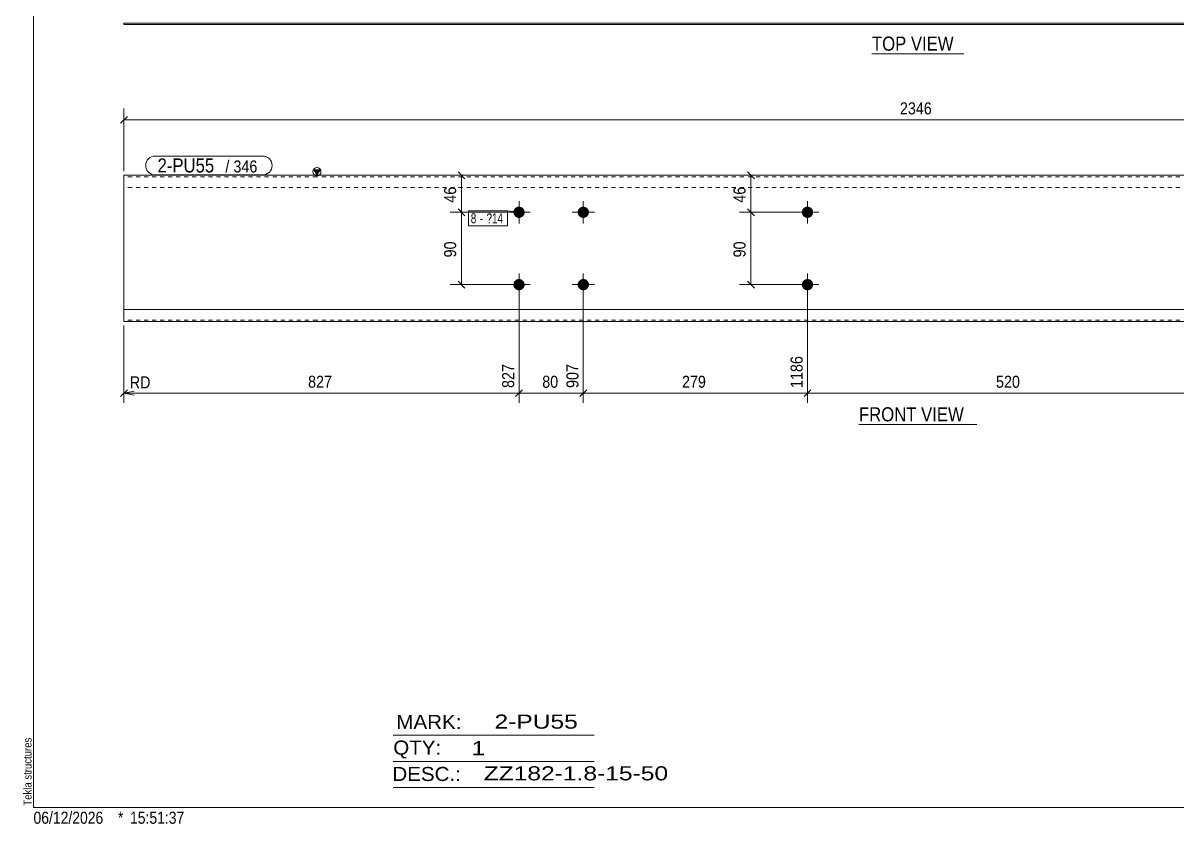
# Model space of a CAD drawing. Header units: millimetres. Extents: x 2 to 579, y 1 to 405.
# Drawn here: x 2.4 to 289.5, y 1 to 200.2 of the extents above; entities that cross this region are included whole.
import ezdxf

# ---------------------------------------------------------------- set-up
doc = ezdxf.new("R2010")
doc.units = ezdxf.units.MM
doc.linetypes.add('XKITLINE00', pattern=[0])
doc.linetypes.add('XKITLINE01', pattern=[4, 1, -1, 1, -1])
for name, color, linetype, lineweight in [('Bolt', 3, 'Continuous', 0), ('BoltMark', 7, 'Continuous', 0), ('Dimensions', 7, 'Continuous', 0), ('DrawingSheet', 5, 'Continuous', 0), ('OtherObjectType', 7, 'Continuous', 0), ('Part', 2, 'Continuous', 0), ('PartMark', 7, 'Continuous', 0)]:
    doc.layers.add(name, color=color, linetype=linetype, lineweight=lineweight)
doc.styles.add('ARIAL', font='ARIAL.TTF')
doc.styles.add('ARIAL_NARROW', font='ARIALN.TTF')

# ---------------------------------------------------------------- blocks, each defined once
blk = doc.blocks.new('*A1')
at = {"layer": 'Bolt'}
for points in [[(127.19, 153.06), (127.19, 153.02), (127.19, 152.99), (127.19, 152.95), (127.18, 152.92), (127.18, 152.89), (127.17, 152.85), (127.17, 152.82), (127.16, 152.79), (127.15, 152.75), (127.14, 152.72), (127.13, 152.69), (127.12, 152.65), (127.11, 152.62), (127.1, 152.59), (127.09, 152.56), (127.07, 152.52), (127.06, 152.49), (127.04, 152.46), (127.03, 152.43), (127.01, 152.4), (126.99, 152.37), (126.98, 152.34), (126.96, 152.31), (126.94, 152.29), (126.92, 152.26), (126.9, 152.23), (126.88, 152.2), (126.85, 152.18), (126.83, 152.15), (126.81, 152.13), (126.78, 152.1), (126.76, 152.08), (126.73, 152.05), (126.71, 152.03), (126.68, 152.01), (126.66, 151.99), (126.63, 151.97), (126.6, 151.95), (126.57, 151.93), (126.54, 151.91), (126.51, 151.89), (126.48, 151.87), (126.45, 151.86), (126.42, 151.84), (126.39, 151.83), (126.36, 151.81), (126.33, 151.8), (126.3, 151.79), (126.27, 151.77), (126.23, 151.76), (126.2, 151.75), (126.17, 151.74), (126.13, 151.73), (126.1, 151.73), (126.07, 151.72), (126.03, 151.71), (126, 151.71), (125.97, 151.7), (125.93, 151.7), (125.9, 151.7), (125.86, 151.69), (125.83, 151.69), (125.79, 151.69), (125.76, 151.69), (125.73, 151.69), (125.69, 151.7), (125.66, 151.7), (125.62, 151.7), (125.59, 151.71), (125.55, 151.71), (125.52, 151.72), (125.49, 151.73), (125.45, 151.73), (125.42, 151.74), (125.39, 151.75), (125.35, 151.76), (125.32, 151.77), (125.29, 151.79), (125.26, 151.8), (125.23, 151.81), (125.2, 151.83), (125.16, 151.84), (125.13, 151.86), (125.1, 151.87), (125.07, 151.89), (125.04, 151.91), (125.02, 151.93), (124.99, 151.95), (124.96, 151.97), (124.93, 151.99), (124.91, 152.01), (124.88, 152.03), (124.85, 152.05), (124.83, 152.08), (124.8, 152.1), (124.78, 152.13), (124.76, 152.15), (124.73, 152.18), (124.71, 152.2), (124.69, 152.23), (124.67, 152.26), (124.65, 152.29), (124.63, 152.31), (124.61, 152.34), (124.59, 152.37), (124.58, 152.4), (124.56, 152.43), (124.54, 152.46), (124.53, 152.49), (124.51, 152.52), (124.5, 152.56), (124.49, 152.59), (124.48, 152.62), (124.46, 152.65), (124.45, 152.69), (124.44, 152.72), (124.44, 152.75), (124.43, 152.79), (124.42, 152.82), (124.41, 152.85), (124.41, 152.89), (124.4, 152.92), (124.4, 152.95), (124.4, 152.99), (124.4, 153.02), (124.39, 153.06), (124.39, 153.09), (124.39, 153.13), (124.4, 153.16), (124.4, 153.2), (124.4, 153.23), (124.4, 153.26), (124.41, 153.3), (124.41, 153.33), (124.42, 153.37), (124.43, 153.4), (124.44, 153.43), (124.44, 153.47), (124.45, 153.5), (124.46, 153.53), (124.48, 153.56), (124.49, 153.6), (124.5, 153.63), (124.51, 153.66), (124.53, 153.69), (124.54, 153.72), (124.56, 153.75), (124.58, 153.78), (124.59, 153.81), (124.61, 153.84), (124.63, 153.87), (124.65, 153.9), (124.67, 153.93), (124.69, 153.95), (124.71, 153.98), (124.73, 154.01), (124.76, 154.03), (124.78, 154.06), (124.8, 154.08), (124.83, 154.11), (124.85, 154.13), (124.88, 154.15), (124.91, 154.17), (124.93, 154.2), (124.96, 154.22), (124.99, 154.24), (125.02, 154.26), (125.04, 154.27), (125.07, 154.29), (125.1, 154.31), (125.13, 154.33), (125.16, 154.34), (125.2, 154.36), (125.23, 154.37), (125.26, 154.39), (125.29, 154.4), (125.32, 154.41), (125.35, 154.42), (125.39, 154.43), (125.42, 154.44), (125.45, 154.45), (125.49, 154.46), (125.52, 154.47), (125.55, 154.47), (125.59, 154.48), (125.62, 154.48), (125.66, 154.49), (125.69, 154.49), (125.73, 154.49), (125.76, 154.49), (125.79, 154.49), (125.83, 154.49), (125.86, 154.49), (125.9, 154.49), (125.93, 154.49), (125.97, 154.48), (126, 154.48), (126.03, 154.47), (126.07, 154.47), (126.1, 154.46), (126.13, 154.45), (126.17, 154.44), (126.2, 154.43), (126.23, 154.42), (126.27, 154.41), (126.3, 154.4), (126.33, 154.39), (126.36, 154.37), (126.39, 154.36), (126.42, 154.34), (126.45, 154.33), (126.48, 154.31), (126.51, 154.29), (126.54, 154.27), (126.57, 154.26), (126.6, 154.24), (126.63, 154.22), (126.66, 154.2), (126.68, 154.17), (126.71, 154.15), (126.73, 154.13), (126.76, 154.11), (126.78, 154.08), (126.81, 154.06), (126.83, 154.03), (126.85, 154.01), (126.88, 153.98), (126.9, 153.95), (126.92, 153.93), (126.94, 153.9), (126.96, 153.87), (126.98, 153.84), (126.99, 153.81), (127.01, 153.78), (127.03, 153.75), (127.04, 153.72), (127.06, 153.69), (127.07, 153.66), (127.09, 153.63), (127.1, 153.6), (127.11, 153.56), (127.12, 153.53), (127.13, 153.5), (127.14, 153.47), (127.15, 153.43), (127.16, 153.4), (127.17, 153.37), (127.17, 153.33), (127.18, 153.3), (127.18, 153.26), (127.19, 153.23), (127.19, 153.2), (127.19, 153.16), (127.19, 153.13), (127.19, 153.09)], [(143.19, 153.06), (143.19, 153.02), (143.19, 152.99), (143.19, 152.95), (143.18, 152.92), (143.18, 152.89), (143.17, 152.85), (143.17, 152.82), (143.16, 152.79), (143.15, 152.75), (143.14, 152.72), (143.13, 152.69), (143.12, 152.65), (143.11, 152.62), (143.1, 152.59), (143.09, 152.56), (143.07, 152.52), (143.06, 152.49), (143.04, 152.46), (143.03, 152.43), (143.01, 152.4), (142.99, 152.37), (142.98, 152.34), (142.96, 152.31), (142.94, 152.29), (142.92, 152.26), (142.9, 152.23), (142.88, 152.2), (142.85, 152.18), (142.83, 152.15), (142.81, 152.13), (142.78, 152.1), (142.76, 152.08), (142.73, 152.05), (142.71, 152.03), (142.68, 152.01), (142.66, 151.99), (142.63, 151.97), (142.6, 151.95), (142.57, 151.93), (142.54, 151.91), (142.51, 151.89), (142.48, 151.87), (142.45, 151.86), (142.42, 151.84), (142.39, 151.83), (142.36, 151.81), (142.33, 151.8), (142.3, 151.79), (142.27, 151.77), (142.23, 151.76), (142.2, 151.75), (142.17, 151.74), (142.13, 151.73), (142.1, 151.73), (142.07, 151.72), (142.03, 151.71), (142, 151.71), (141.97, 151.7), (141.93, 151.7), (141.9, 151.7), (141.86, 151.69), (141.83, 151.69), (141.79, 151.69), (141.76, 151.69), (141.73, 151.69), (141.69, 151.7), (141.66, 151.7), (141.62, 151.7), (141.59, 151.71), (141.55, 151.71), (141.52, 151.72), (141.49, 151.73), (141.45, 151.73), (141.42, 151.74), (141.39, 151.75), (141.35, 151.76), (141.32, 151.77), (141.29, 151.79), (141.26, 151.8), (141.23, 151.81), (141.2, 151.83), (141.16, 151.84), (141.13, 151.86), (141.1, 151.87), (141.07, 151.89), (141.04, 151.91), (141.02, 151.93), (140.99, 151.95), (140.96, 151.97), (140.93, 151.99), (140.91, 152.01), (140.88, 152.03), (140.85, 152.05), (140.83, 152.08), (140.8, 152.1), (140.78, 152.13), (140.76, 152.15), (140.73, 152.18), (140.71, 152.2), (140.69, 152.23), (140.67, 152.26), (140.65, 152.29), (140.63, 152.31), (140.61, 152.34), (140.59, 152.37), (140.58, 152.4), (140.56, 152.43), (140.54, 152.46), (140.53, 152.49), (140.51, 152.52), (140.5, 152.56), (140.49, 152.59), (140.48, 152.62), (140.46, 152.65), (140.45, 152.69), (140.44, 152.72), (140.44, 152.75), (140.43, 152.79), (140.42, 152.82), (140.41, 152.85), (140.41, 152.89), (140.4, 152.92), (140.4, 152.95), (140.4, 152.99), (140.4, 153.02), (140.39, 153.06), (140.39, 153.09), (140.39, 153.13), (140.4, 153.16), (140.4, 153.2), (140.4, 153.23), (140.4, 153.26), (140.41, 153.3), (140.41, 153.33), (140.42, 153.37), (140.43, 153.4), (140.44, 153.43), (140.44, 153.47), (140.45, 153.5), (140.46, 153.53), (140.48, 153.56), (140.49, 153.6), (140.5, 153.63), (140.51, 153.66), (140.53, 153.69), (140.54, 153.72), (140.56, 153.75), (140.58, 153.78), (140.59, 153.81), (140.61, 153.84), (140.63, 153.87), (140.65, 153.9), (140.67, 153.93), (140.69, 153.95), (140.71, 153.98), (140.73, 154.01), (140.76, 154.03), (140.78, 154.06), (140.8, 154.08), (140.83, 154.11), (140.85, 154.13), (140.88, 154.15), (140.91, 154.17), (140.93, 154.2), (140.96, 154.22), (140.99, 154.24), (141.02, 154.26), (141.04, 154.27), (141.07, 154.29), (141.1, 154.31), (141.13, 154.33), (141.16, 154.34), (141.2, 154.36), (141.23, 154.37), (141.26, 154.39), (141.29, 154.4), (141.32, 154.41), (141.35, 154.42), (141.39, 154.43), (141.42, 154.44), (141.45, 154.45), (141.49, 154.46), (141.52, 154.47), (141.55, 154.47), (141.59, 154.48), (141.62, 154.48), (141.66, 154.49), (141.69, 154.49), (141.73, 154.49), (141.76, 154.49), (141.79, 154.49), (141.83, 154.49), (141.86, 154.49), (141.9, 154.49), (141.93, 154.49), (141.97, 154.48), (142, 154.48), (142.03, 154.47), (142.07, 154.47), (142.1, 154.46), (142.13, 154.45), (142.17, 154.44), (142.2, 154.43), (142.23, 154.42), (142.27, 154.41), (142.3, 154.4), (142.33, 154.39), (142.36, 154.37), (142.39, 154.36), (142.42, 154.34), (142.45, 154.33), (142.48, 154.31), (142.51, 154.29), (142.54, 154.27), (142.57, 154.26), (142.6, 154.24), (142.63, 154.22), (142.66, 154.2), (142.68, 154.17), (142.71, 154.15), (142.73, 154.13), (142.76, 154.11), (142.78, 154.08), (142.81, 154.06), (142.83, 154.03), (142.85, 154.01), (142.88, 153.98), (142.9, 153.95), (142.92, 153.93), (142.94, 153.9), (142.96, 153.87), (142.98, 153.84), (142.99, 153.81), (143.01, 153.78), (143.03, 153.75), (143.04, 153.72), (143.06, 153.69), (143.07, 153.66), (143.09, 153.63), (143.1, 153.6), (143.11, 153.56), (143.12, 153.53), (143.13, 153.5), (143.14, 153.47), (143.15, 153.43), (143.16, 153.4), (143.17, 153.37), (143.17, 153.33), (143.18, 153.3), (143.18, 153.26), (143.19, 153.23), (143.19, 153.2), (143.19, 153.16), (143.19, 153.13), (143.19, 153.09)], [(127.19, 135.06), (127.19, 135.02), (127.19, 134.99), (127.19, 134.95), (127.18, 134.92), (127.18, 134.89), (127.17, 134.85), (127.17, 134.82), (127.16, 134.79), (127.15, 134.75), (127.14, 134.72), (127.13, 134.69), (127.12, 134.65), (127.11, 134.62), (127.1, 134.59), (127.09, 134.56), (127.07, 134.52), (127.06, 134.49), (127.04, 134.46), (127.03, 134.43), (127.01, 134.4), (126.99, 134.37), (126.98, 134.34), (126.96, 134.31), (126.94, 134.29), (126.92, 134.26), (126.9, 134.23), (126.88, 134.2), (126.85, 134.18), (126.83, 134.15), (126.81, 134.13), (126.78, 134.1), (126.76, 134.08), (126.73, 134.05), (126.71, 134.03), (126.68, 134.01), (126.66, 133.99), (126.63, 133.97), (126.6, 133.95), (126.57, 133.93), (126.54, 133.91), (126.51, 133.89), (126.48, 133.87), (126.45, 133.86), (126.42, 133.84), (126.39, 133.83), (126.36, 133.81), (126.33, 133.8), (126.3, 133.79), (126.27, 133.77), (126.23, 133.76), (126.2, 133.75), (126.17, 133.74), (126.13, 133.73), (126.1, 133.73), (126.07, 133.72), (126.03, 133.71), (126, 133.71), (125.97, 133.7), (125.93, 133.7), (125.9, 133.7), (125.86, 133.69), (125.83, 133.69), (125.79, 133.69), (125.76, 133.69), (125.73, 133.69), (125.69, 133.7), (125.66, 133.7), (125.62, 133.7), (125.59, 133.71), (125.55, 133.71), (125.52, 133.72), (125.49, 133.73), (125.45, 133.73), (125.42, 133.74), (125.39, 133.75), (125.35, 133.76), (125.32, 133.77), (125.29, 133.79), (125.26, 133.8), (125.23, 133.81), (125.2, 133.83), (125.16, 133.84), (125.13, 133.86), (125.1, 133.87), (125.07, 133.89), (125.04, 133.91), (125.02, 133.93), (124.99, 133.95), (124.96, 133.97), (124.93, 133.99), (124.91, 134.01), (124.88, 134.03), (124.85, 134.05), (124.83, 134.08), (124.8, 134.1), (124.78, 134.13), (124.76, 134.15), (124.73, 134.18), (124.71, 134.2), (124.69, 134.23), (124.67, 134.26), (124.65, 134.29), (124.63, 134.31), (124.61, 134.34), (124.59, 134.37), (124.58, 134.4), (124.56, 134.43), (124.54, 134.46), (124.53, 134.49), (124.51, 134.52), (124.5, 134.56), (124.49, 134.59), (124.48, 134.62), (124.46, 134.65), (124.45, 134.69), (124.44, 134.72), (124.44, 134.75), (124.43, 134.79), (124.42, 134.82), (124.41, 134.85), (124.41, 134.89), (124.4, 134.92), (124.4, 134.95), (124.4, 134.99), (124.4, 135.02), (124.39, 135.06), (124.39, 135.09), (124.39, 135.13), (124.4, 135.16), (124.4, 135.2), (124.4, 135.23), (124.4, 135.26), (124.41, 135.3), (124.41, 135.33), (124.42, 135.37), (124.43, 135.4), (124.44, 135.43), (124.44, 135.47), (124.45, 135.5), (124.46, 135.53), (124.48, 135.56), (124.49, 135.6), (124.5, 135.63), (124.51, 135.66), (124.53, 135.69), (124.54, 135.72), (124.56, 135.75), (124.58, 135.78), (124.59, 135.81), (124.61, 135.84), (124.63, 135.87), (124.65, 135.9), (124.67, 135.93), (124.69, 135.95), (124.71, 135.98), (124.73, 136.01), (124.76, 136.03), (124.78, 136.06), (124.8, 136.08), (124.83, 136.11), (124.85, 136.13), (124.88, 136.15), (124.91, 136.17), (124.93, 136.2), (124.96, 136.22), (124.99, 136.24), (125.02, 136.26), (125.04, 136.27), (125.07, 136.29), (125.1, 136.31), (125.13, 136.33), (125.16, 136.34), (125.2, 136.36), (125.23, 136.37), (125.26, 136.39), (125.29, 136.4), (125.32, 136.41), (125.35, 136.42), (125.39, 136.43), (125.42, 136.44), (125.45, 136.45), (125.49, 136.46), (125.52, 136.47), (125.55, 136.47), (125.59, 136.48), (125.62, 136.48), (125.66, 136.49), (125.69, 136.49), (125.73, 136.49), (125.76, 136.49), (125.79, 136.49), (125.83, 136.49), (125.86, 136.49), (125.9, 136.49), (125.93, 136.49), (125.97, 136.48), (126, 136.48), (126.03, 136.47), (126.07, 136.47), (126.1, 136.46), (126.13, 136.45), (126.17, 136.44), (126.2, 136.43), (126.23, 136.42), (126.27, 136.41), (126.3, 136.4), (126.33, 136.39), (126.36, 136.37), (126.39, 136.36), (126.42, 136.34), (126.45, 136.33), (126.48, 136.31), (126.51, 136.29), (126.54, 136.27), (126.57, 136.26), (126.6, 136.24), (126.63, 136.22), (126.66, 136.2), (126.68, 136.17), (126.71, 136.15), (126.73, 136.13), (126.76, 136.11), (126.78, 136.08), (126.81, 136.06), (126.83, 136.03), (126.85, 136.01), (126.88, 135.98), (126.9, 135.95), (126.92, 135.93), (126.94, 135.9), (126.96, 135.87), (126.98, 135.84), (126.99, 135.81), (127.01, 135.78), (127.03, 135.75), (127.04, 135.72), (127.06, 135.69), (127.07, 135.66), (127.09, 135.63), (127.1, 135.6), (127.11, 135.56), (127.12, 135.53), (127.13, 135.5), (127.14, 135.47), (127.15, 135.43), (127.16, 135.4), (127.17, 135.37), (127.17, 135.33), (127.18, 135.3), (127.18, 135.26), (127.19, 135.23), (127.19, 135.2), (127.19, 135.16), (127.19, 135.13), (127.19, 135.09)], [(143.19, 135.06), (143.19, 135.02), (143.19, 134.99), (143.19, 134.95), (143.18, 134.92), (143.18, 134.89), (143.17, 134.85), (143.17, 134.82), (143.16, 134.79), (143.15, 134.75), (143.14, 134.72), (143.13, 134.69), (143.12, 134.65), (143.11, 134.62), (143.1, 134.59), (143.09, 134.56), (143.07, 134.52), (143.06, 134.49), (143.04, 134.46), (143.03, 134.43), (143.01, 134.4), (142.99, 134.37), (142.98, 134.34), (142.96, 134.31), (142.94, 134.29), (142.92, 134.26), (142.9, 134.23), (142.88, 134.2), (142.85, 134.18), (142.83, 134.15), (142.81, 134.13), (142.78, 134.1), (142.76, 134.08), (142.73, 134.05), (142.71, 134.03), (142.68, 134.01), (142.66, 133.99), (142.63, 133.97), (142.6, 133.95), (142.57, 133.93), (142.54, 133.91), (142.51, 133.89), (142.48, 133.87), (142.45, 133.86), (142.42, 133.84), (142.39, 133.83), (142.36, 133.81), (142.33, 133.8), (142.3, 133.79), (142.27, 133.77), (142.23, 133.76), (142.2, 133.75), (142.17, 133.74), (142.13, 133.73), (142.1, 133.73), (142.07, 133.72), (142.03, 133.71), (142, 133.71), (141.97, 133.7), (141.93, 133.7), (141.9, 133.7), (141.86, 133.69), (141.83, 133.69), (141.79, 133.69), (141.76, 133.69), (141.73, 133.69), (141.69, 133.7), (141.66, 133.7), (141.62, 133.7), (141.59, 133.71), (141.55, 133.71), (141.52, 133.72), (141.49, 133.73), (141.45, 133.73), (141.42, 133.74), (141.39, 133.75), (141.35, 133.76), (141.32, 133.77), (141.29, 133.79), (141.26, 133.8), (141.23, 133.81), (141.2, 133.83), (141.16, 133.84), (141.13, 133.86), (141.1, 133.87), (141.07, 133.89), (141.04, 133.91), (141.02, 133.93), (140.99, 133.95), (140.96, 133.97), (140.93, 133.99), (140.91, 134.01), (140.88, 134.03), (140.85, 134.05), (140.83, 134.08), (140.8, 134.1), (140.78, 134.13), (140.76, 134.15), (140.73, 134.18), (140.71, 134.2), (140.69, 134.23), (140.67, 134.26), (140.65, 134.29), (140.63, 134.31), (140.61, 134.34), (140.59, 134.37), (140.58, 134.4), (140.56, 134.43), (140.54, 134.46), (140.53, 134.49), (140.51, 134.52), (140.5, 134.56), (140.49, 134.59), (140.48, 134.62), (140.46, 134.65), (140.45, 134.69), (140.44, 134.72), (140.44, 134.75), (140.43, 134.79), (140.42, 134.82), (140.41, 134.85), (140.41, 134.89), (140.4, 134.92), (140.4, 134.95), (140.4, 134.99), (140.4, 135.02), (140.39, 135.06), (140.39, 135.09), (140.39, 135.13), (140.4, 135.16), (140.4, 135.2), (140.4, 135.23), (140.4, 135.26), (140.41, 135.3), (140.41, 135.33), (140.42, 135.37), (140.43, 135.4), (140.44, 135.43), (140.44, 135.47), (140.45, 135.5), (140.46, 135.53), (140.48, 135.56), (140.49, 135.6), (140.5, 135.63), (140.51, 135.66), (140.53, 135.69), (140.54, 135.72), (140.56, 135.75), (140.58, 135.78), (140.59, 135.81), (140.61, 135.84), (140.63, 135.87), (140.65, 135.9), (140.67, 135.93), (140.69, 135.95), (140.71, 135.98), (140.73, 136.01), (140.76, 136.03), (140.78, 136.06), (140.8, 136.08), (140.83, 136.11), (140.85, 136.13), (140.88, 136.15), (140.91, 136.17), (140.93, 136.2), (140.96, 136.22), (140.99, 136.24), (141.02, 136.26), (141.04, 136.27), (141.07, 136.29), (141.1, 136.31), (141.13, 136.33), (141.16, 136.34), (141.2, 136.36), (141.23, 136.37), (141.26, 136.39), (141.29, 136.4), (141.32, 136.41), (141.35, 136.42), (141.39, 136.43), (141.42, 136.44), (141.45, 136.45), (141.49, 136.46), (141.52, 136.47), (141.55, 136.47), (141.59, 136.48), (141.62, 136.48), (141.66, 136.49), (141.69, 136.49), (141.73, 136.49), (141.76, 136.49), (141.79, 136.49), (141.83, 136.49), (141.86, 136.49), (141.9, 136.49), (141.93, 136.49), (141.97, 136.48), (142, 136.48), (142.03, 136.47), (142.07, 136.47), (142.1, 136.46), (142.13, 136.45), (142.17, 136.44), (142.2, 136.43), (142.23, 136.42), (142.27, 136.41), (142.3, 136.4), (142.33, 136.39), (142.36, 136.37), (142.39, 136.36), (142.42, 136.34), (142.45, 136.33), (142.48, 136.31), (142.51, 136.29), (142.54, 136.27), (142.57, 136.26), (142.6, 136.24), (142.63, 136.22), (142.66, 136.2), (142.68, 136.17), (142.71, 136.15), (142.73, 136.13), (142.76, 136.11), (142.78, 136.08), (142.81, 136.06), (142.83, 136.03), (142.85, 136.01), (142.88, 135.98), (142.9, 135.95), (142.92, 135.93), (142.94, 135.9), (142.96, 135.87), (142.98, 135.84), (142.99, 135.81), (143.01, 135.78), (143.03, 135.75), (143.04, 135.72), (143.06, 135.69), (143.07, 135.66), (143.09, 135.63), (143.1, 135.6), (143.11, 135.56), (143.12, 135.53), (143.13, 135.5), (143.14, 135.47), (143.15, 135.43), (143.16, 135.4), (143.17, 135.37), (143.17, 135.33), (143.18, 135.3), (143.18, 135.26), (143.19, 135.23), (143.19, 135.2), (143.19, 135.16), (143.19, 135.13), (143.19, 135.09)]]:
    blk.add_hatch(color=3, dxfattribs=at).paths.add_polyline_path(points, flags=17)
at = {"layer": 'Bolt', "color": 3, "linetype": 'XKITLINE00', "lineweight": 0}
for p, q in [((125.79, 155.89), (125.79, 150.29)), ((141.79, 155.89), (141.79, 150.29)), ((128.59, 153.09), (122.99, 153.09)), ((144.59, 153.09), (138.99, 153.09)), ((125.79, 137.89), (125.79, 132.29)), ((141.79, 137.89), (141.79, 132.29)), ((128.59, 135.09), (122.99, 135.09)), ((144.59, 135.09), (138.99, 135.09))]:
    blk.add_line(p, q, dxfattribs=at)
blk = doc.blocks.new('*A3')
at = {"layer": 'Bolt'}
for points in [[(198.97, 153.06), (198.97, 153.02), (198.97, 152.99), (198.97, 152.95), (198.96, 152.92), (198.96, 152.89), (198.95, 152.85), (198.95, 152.82), (198.94, 152.79), (198.93, 152.75), (198.92, 152.72), (198.91, 152.69), (198.9, 152.65), (198.89, 152.62), (198.88, 152.59), (198.87, 152.56), (198.85, 152.52), (198.84, 152.49), (198.82, 152.46), (198.81, 152.43), (198.79, 152.4), (198.77, 152.37), (198.76, 152.34), (198.74, 152.31), (198.72, 152.29), (198.7, 152.26), (198.68, 152.23), (198.66, 152.2), (198.63, 152.18), (198.61, 152.15), (198.59, 152.13), (198.56, 152.1), (198.54, 152.08), (198.51, 152.05), (198.49, 152.03), (198.46, 152.01), (198.43, 151.99), (198.41, 151.97), (198.38, 151.95), (198.35, 151.93), (198.32, 151.91), (198.29, 151.89), (198.26, 151.87), (198.23, 151.86), (198.2, 151.84), (198.17, 151.83), (198.14, 151.81), (198.11, 151.8), (198.08, 151.79), (198.05, 151.77), (198.01, 151.76), (197.98, 151.75), (197.95, 151.74), (197.91, 151.73), (197.88, 151.73), (197.85, 151.72), (197.81, 151.71), (197.78, 151.71), (197.74, 151.7), (197.71, 151.7), (197.68, 151.7), (197.64, 151.69), (197.61, 151.69), (197.57, 151.69), (197.54, 151.69), (197.5, 151.69), (197.47, 151.7), (197.44, 151.7), (197.4, 151.7), (197.37, 151.71), (197.33, 151.71), (197.3, 151.72), (197.27, 151.73), (197.23, 151.73), (197.2, 151.74), (197.17, 151.75), (197.13, 151.76), (197.1, 151.77), (197.07, 151.79), (197.04, 151.8), (197.01, 151.81), (196.97, 151.83), (196.94, 151.84), (196.91, 151.86), (196.88, 151.87), (196.85, 151.89), (196.82, 151.91), (196.8, 151.93), (196.77, 151.95), (196.74, 151.97), (196.71, 151.99), (196.69, 152.01), (196.66, 152.03), (196.63, 152.05), (196.61, 152.08), (196.58, 152.1), (196.56, 152.13), (196.54, 152.15), (196.51, 152.18), (196.49, 152.2), (196.47, 152.23), (196.45, 152.26), (196.43, 152.29), (196.41, 152.31), (196.39, 152.34), (196.37, 152.37), (196.36, 152.4), (196.34, 152.43), (196.32, 152.46), (196.31, 152.49), (196.29, 152.52), (196.28, 152.56), (196.27, 152.59), (196.26, 152.62), (196.24, 152.65), (196.23, 152.69), (196.22, 152.72), (196.22, 152.75), (196.21, 152.79), (196.2, 152.82), (196.19, 152.85), (196.19, 152.89), (196.18, 152.92), (196.18, 152.95), (196.18, 152.99), (196.18, 153.02), (196.17, 153.06), (196.17, 153.09), (196.17, 153.13), (196.18, 153.16), (196.18, 153.2), (196.18, 153.23), (196.18, 153.26), (196.19, 153.3), (196.19, 153.33), (196.2, 153.37), (196.21, 153.4), (196.22, 153.43), (196.22, 153.47), (196.23, 153.5), (196.24, 153.53), (196.26, 153.56), (196.27, 153.6), (196.28, 153.63), (196.29, 153.66), (196.31, 153.69), (196.32, 153.72), (196.34, 153.75), (196.36, 153.78), (196.37, 153.81), (196.39, 153.84), (196.41, 153.87), (196.43, 153.9), (196.45, 153.93), (196.47, 153.95), (196.49, 153.98), (196.51, 154.01), (196.54, 154.03), (196.56, 154.06), (196.58, 154.08), (196.61, 154.11), (196.63, 154.13), (196.66, 154.15), (196.69, 154.17), (196.71, 154.2), (196.74, 154.22), (196.77, 154.24), (196.8, 154.26), (196.82, 154.27), (196.85, 154.29), (196.88, 154.31), (196.91, 154.33), (196.94, 154.34), (196.97, 154.36), (197.01, 154.37), (197.04, 154.39), (197.07, 154.4), (197.1, 154.41), (197.13, 154.42), (197.17, 154.43), (197.2, 154.44), (197.23, 154.45), (197.27, 154.46), (197.3, 154.47), (197.33, 154.47), (197.37, 154.48), (197.4, 154.48), (197.44, 154.49), (197.47, 154.49), (197.5, 154.49), (197.54, 154.49), (197.57, 154.49), (197.61, 154.49), (197.64, 154.49), (197.68, 154.49), (197.71, 154.49), (197.74, 154.48), (197.78, 154.48), (197.81, 154.47), (197.85, 154.47), (197.88, 154.46), (197.91, 154.45), (197.95, 154.44), (197.98, 154.43), (198.01, 154.42), (198.05, 154.41), (198.08, 154.4), (198.11, 154.39), (198.14, 154.37), (198.17, 154.36), (198.2, 154.34), (198.23, 154.33), (198.26, 154.31), (198.29, 154.29), (198.32, 154.27), (198.35, 154.26), (198.38, 154.24), (198.41, 154.22), (198.43, 154.2), (198.46, 154.17), (198.49, 154.15), (198.51, 154.13), (198.54, 154.11), (198.56, 154.08), (198.59, 154.06), (198.61, 154.03), (198.63, 154.01), (198.66, 153.98), (198.68, 153.95), (198.7, 153.93), (198.72, 153.9), (198.74, 153.87), (198.76, 153.84), (198.77, 153.81), (198.79, 153.78), (198.81, 153.75), (198.82, 153.72), (198.84, 153.69), (198.85, 153.66), (198.87, 153.63), (198.88, 153.6), (198.89, 153.56), (198.9, 153.53), (198.91, 153.5), (198.92, 153.47), (198.93, 153.43), (198.94, 153.4), (198.95, 153.37), (198.95, 153.33), (198.96, 153.3), (198.96, 153.26), (198.97, 153.23), (198.97, 153.2), (198.97, 153.16), (198.97, 153.13), (198.97, 153.09)], [(415.95, 153.06), (415.95, 153.02), (415.95, 152.99), (415.94, 152.95), (415.94, 152.92), (415.93, 152.89), (415.93, 152.85), (415.92, 152.82), (415.92, 152.79), (415.91, 152.75), (415.9, 152.72), (415.89, 152.69), (415.88, 152.65), (415.87, 152.62), (415.86, 152.59), (415.84, 152.56), (415.83, 152.52), (415.81, 152.49), (415.8, 152.46), (415.78, 152.43), (415.77, 152.4), (415.75, 152.37), (415.73, 152.34), (415.71, 152.31), (415.69, 152.29), (415.67, 152.26), (415.65, 152.23), (415.63, 152.2), (415.61, 152.18), (415.59, 152.15), (415.56, 152.13), (415.54, 152.1), (415.51, 152.08), (415.49, 152.05), (415.46, 152.03), (415.44, 152.01), (415.41, 151.99), (415.38, 151.97), (415.36, 151.95), (415.33, 151.93), (415.3, 151.91), (415.27, 151.89), (415.24, 151.87), (415.21, 151.86), (415.18, 151.84), (415.15, 151.83), (415.12, 151.81), (415.08, 151.8), (415.05, 151.79), (415.02, 151.77), (414.99, 151.76), (414.96, 151.75), (414.92, 151.74), (414.89, 151.73), (414.86, 151.73), (414.82, 151.72), (414.79, 151.71), (414.75, 151.71), (414.72, 151.7), (414.69, 151.7), (414.65, 151.7), (414.62, 151.69), (414.58, 151.69), (414.55, 151.69), (414.51, 151.69), (414.48, 151.69), (414.45, 151.7), (414.41, 151.7), (414.38, 151.7), (414.34, 151.71), (414.31, 151.71), (414.28, 151.72), (414.24, 151.73), (414.21, 151.73), (414.18, 151.74), (414.14, 151.75), (414.11, 151.76), (414.08, 151.77), (414.05, 151.79), (414.01, 151.8), (413.98, 151.81), (413.95, 151.83), (413.92, 151.84), (413.89, 151.86), (413.86, 151.87), (413.83, 151.89), (413.8, 151.91), (413.77, 151.93), (413.74, 151.95), (413.72, 151.97), (413.69, 151.99), (413.66, 152.01), (413.63, 152.03), (413.61, 152.05), (413.58, 152.08), (413.56, 152.1), (413.54, 152.13), (413.51, 152.15), (413.49, 152.18), (413.47, 152.2), (413.45, 152.23), (413.42, 152.26), (413.4, 152.29), (413.39, 152.31), (413.37, 152.34), (413.35, 152.37), (413.33, 152.4), (413.31, 152.43), (413.3, 152.46), (413.28, 152.49), (413.27, 152.52), (413.26, 152.56), (413.24, 152.59), (413.23, 152.62), (413.22, 152.65), (413.21, 152.69), (413.2, 152.72), (413.19, 152.75), (413.18, 152.79), (413.18, 152.82), (413.17, 152.85), (413.16, 152.89), (413.16, 152.92), (413.16, 152.95), (413.15, 152.99), (413.15, 153.02), (413.15, 153.06), (413.15, 153.09), (413.15, 153.13), (413.15, 153.16), (413.15, 153.2), (413.16, 153.23), (413.16, 153.26), (413.16, 153.3), (413.17, 153.33), (413.18, 153.37), (413.18, 153.4), (413.19, 153.43), (413.2, 153.47), (413.21, 153.5), (413.22, 153.53), (413.23, 153.56), (413.24, 153.6), (413.26, 153.63), (413.27, 153.66), (413.28, 153.69), (413.3, 153.72), (413.31, 153.75), (413.33, 153.78), (413.35, 153.81), (413.37, 153.84), (413.39, 153.87), (413.4, 153.9), (413.42, 153.93), (413.45, 153.95), (413.47, 153.98), (413.49, 154.01), (413.51, 154.03), (413.54, 154.06), (413.56, 154.08), (413.58, 154.11), (413.61, 154.13), (413.63, 154.15), (413.66, 154.17), (413.69, 154.2), (413.72, 154.22), (413.74, 154.24), (413.77, 154.26), (413.8, 154.27), (413.83, 154.29), (413.86, 154.31), (413.89, 154.33), (413.92, 154.34), (413.95, 154.36), (413.98, 154.37), (414.01, 154.39), (414.05, 154.4), (414.08, 154.41), (414.11, 154.42), (414.14, 154.43), (414.18, 154.44), (414.21, 154.45), (414.24, 154.46), (414.28, 154.47), (414.31, 154.47), (414.34, 154.48), (414.38, 154.48), (414.41, 154.49), (414.45, 154.49), (414.48, 154.49), (414.51, 154.49), (414.55, 154.49), (414.58, 154.49), (414.62, 154.49), (414.65, 154.49), (414.69, 154.49), (414.72, 154.48), (414.75, 154.48), (414.79, 154.47), (414.82, 154.47), (414.86, 154.46), (414.89, 154.45), (414.92, 154.44), (414.96, 154.43), (414.99, 154.42), (415.02, 154.41), (415.05, 154.4), (415.08, 154.39), (415.12, 154.37), (415.15, 154.36), (415.18, 154.34), (415.21, 154.33), (415.24, 154.31), (415.27, 154.29), (415.3, 154.27), (415.33, 154.26), (415.36, 154.24), (415.38, 154.22), (415.41, 154.2), (415.44, 154.17), (415.46, 154.15), (415.49, 154.13), (415.51, 154.11), (415.54, 154.08), (415.56, 154.06), (415.59, 154.03), (415.61, 154.01), (415.63, 153.98), (415.65, 153.95), (415.67, 153.93), (415.69, 153.9), (415.71, 153.87), (415.73, 153.84), (415.75, 153.81), (415.77, 153.78), (415.78, 153.75), (415.8, 153.72), (415.81, 153.69), (415.83, 153.66), (415.84, 153.63), (415.86, 153.6), (415.87, 153.56), (415.88, 153.53), (415.89, 153.5), (415.9, 153.47), (415.91, 153.43), (415.92, 153.4), (415.92, 153.37), (415.93, 153.33), (415.93, 153.3), (415.94, 153.26), (415.94, 153.23), (415.95, 153.2), (415.95, 153.16), (415.95, 153.13), (415.95, 153.09)], [(198.97, 135.06), (198.97, 135.02), (198.97, 134.99), (198.97, 134.95), (198.96, 134.92), (198.96, 134.89), (198.95, 134.85), (198.95, 134.82), (198.94, 134.79), (198.93, 134.75), (198.92, 134.72), (198.91, 134.69), (198.9, 134.65), (198.89, 134.62), (198.88, 134.59), (198.87, 134.56), (198.85, 134.52), (198.84, 134.49), (198.82, 134.46), (198.81, 134.43), (198.79, 134.4), (198.77, 134.37), (198.76, 134.34), (198.74, 134.31), (198.72, 134.29), (198.7, 134.26), (198.68, 134.23), (198.66, 134.2), (198.63, 134.18), (198.61, 134.15), (198.59, 134.13), (198.56, 134.1), (198.54, 134.08), (198.51, 134.05), (198.49, 134.03), (198.46, 134.01), (198.43, 133.99), (198.41, 133.97), (198.38, 133.95), (198.35, 133.93), (198.32, 133.91), (198.29, 133.89), (198.26, 133.87), (198.23, 133.86), (198.2, 133.84), (198.17, 133.83), (198.14, 133.81), (198.11, 133.8), (198.08, 133.79), (198.05, 133.77), (198.01, 133.76), (197.98, 133.75), (197.95, 133.74), (197.91, 133.73), (197.88, 133.73), (197.85, 133.72), (197.81, 133.71), (197.78, 133.71), (197.74, 133.7), (197.71, 133.7), (197.68, 133.7), (197.64, 133.69), (197.61, 133.69), (197.57, 133.69), (197.54, 133.69), (197.5, 133.69), (197.47, 133.7), (197.44, 133.7), (197.4, 133.7), (197.37, 133.71), (197.33, 133.71), (197.3, 133.72), (197.27, 133.73), (197.23, 133.73), (197.2, 133.74), (197.17, 133.75), (197.13, 133.76), (197.1, 133.77), (197.07, 133.79), (197.04, 133.8), (197.01, 133.81), (196.97, 133.83), (196.94, 133.84), (196.91, 133.86), (196.88, 133.87), (196.85, 133.89), (196.82, 133.91), (196.8, 133.93), (196.77, 133.95), (196.74, 133.97), (196.71, 133.99), (196.69, 134.01), (196.66, 134.03), (196.63, 134.05), (196.61, 134.08), (196.58, 134.1), (196.56, 134.13), (196.54, 134.15), (196.51, 134.18), (196.49, 134.2), (196.47, 134.23), (196.45, 134.26), (196.43, 134.29), (196.41, 134.31), (196.39, 134.34), (196.37, 134.37), (196.36, 134.4), (196.34, 134.43), (196.32, 134.46), (196.31, 134.49), (196.29, 134.52), (196.28, 134.56), (196.27, 134.59), (196.26, 134.62), (196.24, 134.65), (196.23, 134.69), (196.22, 134.72), (196.22, 134.75), (196.21, 134.79), (196.2, 134.82), (196.19, 134.85), (196.19, 134.89), (196.18, 134.92), (196.18, 134.95), (196.18, 134.99), (196.18, 135.02), (196.17, 135.06), (196.17, 135.09), (196.17, 135.13), (196.18, 135.16), (196.18, 135.2), (196.18, 135.23), (196.18, 135.26), (196.19, 135.3), (196.19, 135.33), (196.2, 135.37), (196.21, 135.4), (196.22, 135.43), (196.22, 135.47), (196.23, 135.5), (196.24, 135.53), (196.26, 135.56), (196.27, 135.6), (196.28, 135.63), (196.29, 135.66), (196.31, 135.69), (196.32, 135.72), (196.34, 135.75), (196.36, 135.78), (196.37, 135.81), (196.39, 135.84), (196.41, 135.87), (196.43, 135.9), (196.45, 135.93), (196.47, 135.95), (196.49, 135.98), (196.51, 136.01), (196.54, 136.03), (196.56, 136.06), (196.58, 136.08), (196.61, 136.11), (196.63, 136.13), (196.66, 136.15), (196.69, 136.17), (196.71, 136.2), (196.74, 136.22), (196.77, 136.24), (196.8, 136.26), (196.82, 136.27), (196.85, 136.29), (196.88, 136.31), (196.91, 136.33), (196.94, 136.34), (196.97, 136.36), (197.01, 136.37), (197.04, 136.39), (197.07, 136.4), (197.1, 136.41), (197.13, 136.42), (197.17, 136.43), (197.2, 136.44), (197.23, 136.45), (197.27, 136.46), (197.3, 136.47), (197.33, 136.47), (197.37, 136.48), (197.4, 136.48), (197.44, 136.49), (197.47, 136.49), (197.5, 136.49), (197.54, 136.49), (197.57, 136.49), (197.61, 136.49), (197.64, 136.49), (197.68, 136.49), (197.71, 136.49), (197.74, 136.48), (197.78, 136.48), (197.81, 136.47), (197.85, 136.47), (197.88, 136.46), (197.91, 136.45), (197.95, 136.44), (197.98, 136.43), (198.01, 136.42), (198.05, 136.41), (198.08, 136.4), (198.11, 136.39), (198.14, 136.37), (198.17, 136.36), (198.2, 136.34), (198.23, 136.33), (198.26, 136.31), (198.29, 136.29), (198.32, 136.27), (198.35, 136.26), (198.38, 136.24), (198.41, 136.22), (198.43, 136.2), (198.46, 136.17), (198.49, 136.15), (198.51, 136.13), (198.54, 136.11), (198.56, 136.08), (198.59, 136.06), (198.61, 136.03), (198.63, 136.01), (198.66, 135.98), (198.68, 135.95), (198.7, 135.93), (198.72, 135.9), (198.74, 135.87), (198.76, 135.84), (198.77, 135.81), (198.79, 135.78), (198.81, 135.75), (198.82, 135.72), (198.84, 135.69), (198.85, 135.66), (198.87, 135.63), (198.88, 135.6), (198.89, 135.56), (198.9, 135.53), (198.91, 135.5), (198.92, 135.47), (198.93, 135.43), (198.94, 135.4), (198.95, 135.37), (198.95, 135.33), (198.96, 135.3), (198.96, 135.26), (198.97, 135.23), (198.97, 135.2), (198.97, 135.16), (198.97, 135.13), (198.97, 135.09)], [(415.95, 135.06), (415.95, 135.02), (415.95, 134.99), (415.94, 134.95), (415.94, 134.92), (415.93, 134.89), (415.93, 134.85), (415.92, 134.82), (415.92, 134.79), (415.91, 134.75), (415.9, 134.72), (415.89, 134.69), (415.88, 134.65), (415.87, 134.62), (415.86, 134.59), (415.84, 134.56), (415.83, 134.52), (415.81, 134.49), (415.8, 134.46), (415.78, 134.43), (415.77, 134.4), (415.75, 134.37), (415.73, 134.34), (415.71, 134.31), (415.69, 134.29), (415.67, 134.26), (415.65, 134.23), (415.63, 134.2), (415.61, 134.18), (415.59, 134.15), (415.56, 134.13), (415.54, 134.1), (415.51, 134.08), (415.49, 134.05), (415.46, 134.03), (415.44, 134.01), (415.41, 133.99), (415.38, 133.97), (415.36, 133.95), (415.33, 133.93), (415.3, 133.91), (415.27, 133.89), (415.24, 133.87), (415.21, 133.86), (415.18, 133.84), (415.15, 133.83), (415.12, 133.81), (415.08, 133.8), (415.05, 133.79), (415.02, 133.77), (414.99, 133.76), (414.96, 133.75), (414.92, 133.74), (414.89, 133.73), (414.86, 133.73), (414.82, 133.72), (414.79, 133.71), (414.75, 133.71), (414.72, 133.7), (414.69, 133.7), (414.65, 133.7), (414.62, 133.69), (414.58, 133.69), (414.55, 133.69), (414.51, 133.69), (414.48, 133.69), (414.45, 133.7), (414.41, 133.7), (414.38, 133.7), (414.34, 133.71), (414.31, 133.71), (414.28, 133.72), (414.24, 133.73), (414.21, 133.73), (414.18, 133.74), (414.14, 133.75), (414.11, 133.76), (414.08, 133.77), (414.05, 133.79), (414.01, 133.8), (413.98, 133.81), (413.95, 133.83), (413.92, 133.84), (413.89, 133.86), (413.86, 133.87), (413.83, 133.89), (413.8, 133.91), (413.77, 133.93), (413.74, 133.95), (413.72, 133.97), (413.69, 133.99), (413.66, 134.01), (413.63, 134.03), (413.61, 134.05), (413.58, 134.08), (413.56, 134.1), (413.54, 134.13), (413.51, 134.15), (413.49, 134.18), (413.47, 134.2), (413.45, 134.23), (413.42, 134.26), (413.4, 134.29), (413.39, 134.31), (413.37, 134.34), (413.35, 134.37), (413.33, 134.4), (413.31, 134.43), (413.3, 134.46), (413.28, 134.49), (413.27, 134.52), (413.26, 134.56), (413.24, 134.59), (413.23, 134.62), (413.22, 134.65), (413.21, 134.69), (413.2, 134.72), (413.19, 134.75), (413.18, 134.79), (413.18, 134.82), (413.17, 134.85), (413.16, 134.89), (413.16, 134.92), (413.16, 134.95), (413.15, 134.99), (413.15, 135.02), (413.15, 135.06), (413.15, 135.09), (413.15, 135.13), (413.15, 135.16), (413.15, 135.2), (413.16, 135.23), (413.16, 135.26), (413.16, 135.3), (413.17, 135.33), (413.18, 135.37), (413.18, 135.4), (413.19, 135.43), (413.2, 135.47), (413.21, 135.5), (413.22, 135.53), (413.23, 135.56), (413.24, 135.6), (413.26, 135.63), (413.27, 135.66), (413.28, 135.69), (413.3, 135.72), (413.31, 135.75), (413.33, 135.78), (413.35, 135.81), (413.37, 135.84), (413.39, 135.87), (413.4, 135.9), (413.42, 135.93), (413.45, 135.95), (413.47, 135.98), (413.49, 136.01), (413.51, 136.03), (413.54, 136.06), (413.56, 136.08), (413.58, 136.11), (413.61, 136.13), (413.63, 136.15), (413.66, 136.17), (413.69, 136.2), (413.72, 136.22), (413.74, 136.24), (413.77, 136.26), (413.8, 136.27), (413.83, 136.29), (413.86, 136.31), (413.89, 136.33), (413.92, 136.34), (413.95, 136.36), (413.98, 136.37), (414.01, 136.39), (414.05, 136.4), (414.08, 136.41), (414.11, 136.42), (414.14, 136.43), (414.18, 136.44), (414.21, 136.45), (414.24, 136.46), (414.28, 136.47), (414.31, 136.47), (414.34, 136.48), (414.38, 136.48), (414.41, 136.49), (414.45, 136.49), (414.48, 136.49), (414.51, 136.49), (414.55, 136.49), (414.58, 136.49), (414.62, 136.49), (414.65, 136.49), (414.69, 136.49), (414.72, 136.48), (414.75, 136.48), (414.79, 136.47), (414.82, 136.47), (414.86, 136.46), (414.89, 136.45), (414.92, 136.44), (414.96, 136.43), (414.99, 136.42), (415.02, 136.41), (415.05, 136.4), (415.08, 136.39), (415.12, 136.37), (415.15, 136.36), (415.18, 136.34), (415.21, 136.33), (415.24, 136.31), (415.27, 136.29), (415.3, 136.27), (415.33, 136.26), (415.36, 136.24), (415.38, 136.22), (415.41, 136.2), (415.44, 136.17), (415.46, 136.15), (415.49, 136.13), (415.51, 136.11), (415.54, 136.08), (415.56, 136.06), (415.59, 136.03), (415.61, 136.01), (415.63, 135.98), (415.65, 135.95), (415.67, 135.93), (415.69, 135.9), (415.71, 135.87), (415.73, 135.84), (415.75, 135.81), (415.77, 135.78), (415.78, 135.75), (415.8, 135.72), (415.81, 135.69), (415.83, 135.66), (415.84, 135.63), (415.86, 135.6), (415.87, 135.56), (415.88, 135.53), (415.89, 135.5), (415.9, 135.47), (415.91, 135.43), (415.92, 135.4), (415.92, 135.37), (415.93, 135.33), (415.93, 135.3), (415.94, 135.26), (415.94, 135.23), (415.95, 135.2), (415.95, 135.16), (415.95, 135.13), (415.95, 135.09)]]:
    blk.add_hatch(color=3, dxfattribs=at).paths.add_polyline_path(points, flags=17)
at = {"layer": 'Bolt', "color": 3, "linetype": 'XKITLINE00', "lineweight": 0}
for p, q in [((197.57, 155.89), (197.57, 150.29)), ((414.55, 155.89), (414.55, 150.29)), ((200.37, 153.09), (194.77, 153.09)), ((417.35, 153.09), (411.75, 153.09)), ((197.57, 137.89), (197.57, 132.29)), ((414.55, 137.89), (414.55, 132.29)), ((200.37, 135.09), (194.77, 135.09)), ((417.35, 135.09), (411.75, 135.09))]:
    blk.add_line(p, q, dxfattribs=at)
blk = doc.blocks.new('*A4')
at = {"layer": 'Part'}
blk.add_hatch(color=2, dxfattribs=at).paths.add_polyline_path([(74.72, 163.69), (76.32, 163.69), (75.52, 162.29)], flags=17)
at = {"layer": 'Part', "color": 2, "linetype": 'XKITLINE00', "lineweight": 0}
for p, q in [((75.52, 162.29), (74.72, 163.69)), ((74.72, 163.69), (76.32, 163.69)), ((76.32, 163.69), (75.52, 162.29)), ((27.5, 125.89), (27.5, 162.29)), ((75.5, 162.29), (27.5, 162.29)), ((247.77, 162.29), (75.6, 162.29)), ((364.26, 162.29), (247.87, 162.29)), ((75.5, 128.89), (27.5, 128.89)), ((247.77, 128.89), (75.6, 128.89)), ((364.26, 128.89), (247.87, 128.89)), ((27.5, 125.89), (75.5, 125.89)), ((75.6, 125.89), (247.77, 125.89)), ((247.87, 125.89), (364.26, 125.89))]:
    blk.add_line(p, q, dxfattribs=at)
at = {"layer": 'Part', "color": 7, "linetype": 'XKITLINE01', "lineweight": 0}
for p, q in [((75.5, 161.93), (27.5, 161.93)), ((247.77, 161.93), (75.6, 161.93)), ((364.26, 161.93), (247.87, 161.93)), ((75.5, 159.29), (27.5, 159.29)), ((247.77, 159.29), (75.6, 159.29)), ((364.26, 159.29), (247.87, 159.29)), ((75.5, 126.25), (27.5, 126.25)), ((247.77, 126.25), (75.6, 126.25)), ((364.26, 126.25), (247.87, 126.25))]:
    blk.add_line(p, q, dxfattribs=at)
at = {"layer": 'Part', "color": 2, "linetype": 'XKITLINE00', "lineweight": 0}
blk.add_circle((75.52, 163.19), 1, dxfattribs=at)
blk = doc.blocks.new('*A8')
at = {"layer": 'Part', "color": 2, "linetype": 'XKITLINE00', "lineweight": 0}
for p, q in [((27.5, 199.79), (27.5, 200.15)), ((27.5, 200.15), (75.5, 200.15)), ((75.5, 199.79), (27.5, 199.79)), ((75.6, 200.15), (247.77, 200.15)), ((247.77, 199.79), (75.6, 199.79)), ((247.87, 200.15), (364.26, 200.15)), ((364.26, 199.79), (247.87, 199.79))]:
    blk.add_line(p, q, dxfattribs=at)
blk = doc.blocks.new('*A9')
at = {"layer": 'DrawingSheet', "color": 5, "linetype": 'XKITLINE00', "lineweight": 0}
for p, q in [((5, 405), (5, 5)), ((5, 5), (579, 5))]:
    blk.add_line(p, q, dxfattribs=at)
at = {"layer": 'DrawingSheet', "color": 5, "style": 'ARIAL', "width": 0.85}
blk.add_text('Tekla structures', height=2, rotation=90, dxfattribs=at).set_placement((4.5, 5.5))
blk = doc.blocks.new('*A13')
at = {"layer": 'OtherObjectType', "color": 6, "linetype": 'XKITLINE00', "lineweight": 0}
for p, q in [((94.5, 23), (144.5, 23)), ((94.5, 16.5), (144.5, 16.5)), ((94.5, 10), (144.5, 10))]:
    blk.add_line(p, q, dxfattribs=at)
at = {"layer": 'OtherObjectType', "color": 6, "style": 'ARIAL_NARROW'}
for s, width, p in [('MARK:', 1.275, (95.27, 24.58)), ('2-PU55', 1.525501, (119.69, 24.65)), ('QTY:', 1.275, (94.5, 18.19)), ('1', 1.525501, (113.99, 18.05)), ('DESC.:', 1.275, (94.29, 11.63)), ('ZZ182-1.8-15-50', 1.525501, (117, 11.79))]:
    blk.add_text(s, height=3.5, dxfattribs=dict(at, width=width)).set_placement(p)
blk = doc.blocks.new('*A16')
at = {"layer": 'OtherObjectType', "color": 7, "style": 'ARIAL_NARROW', "width": 1.008832}
for s, p in [('06/12/2026', (4.99, 1)), ('*', (26, 1)), ('15:51:37', (29, 1))]:
    blk.add_text(s, height=3, dxfattribs=at).set_placement(p)
blk = doc.blocks.new('*A17')
at = {"layer": 'Dimensions', "color": 7, "linetype": 'XKITLINE00', "lineweight": 0}
for p, q in [((196.57, 153.09), (180.65, 153.09)), ((182.65, 153.94), (184.35, 152.24)), ((183.5, 135.09), (183.5, 153.09)), ((196.57, 135.09), (180.65, 135.09)), ((182.65, 135.94), (184.35, 134.24))]:
    blk.add_line(p, q, dxfattribs=at)
at = {"layer": 'Dimensions', "color": 3}
for p in [(183.5, 153.09), (183.5, 135.09)]:
    blk.add_point(p, dxfattribs=at)
at = {"layer": 'Dimensions', "color": 3, "style": 'ARIAL', "width": 0.85}
blk.add_text('90', height=3, rotation=90.0002, dxfattribs=at).set_placement((182.15, 141.87))
blk = doc.blocks.new('*A18')
at = {"layer": 'Dimensions', "color": 7, "linetype": 'XKITLINE00', "lineweight": 0}
for p, q in [((196.57, 162.29), (180.65, 162.29)), ((182.65, 163.14), (184.35, 161.44)), ((183.5, 153.09), (183.5, 162.29)), ((196.57, 153.09), (180.65, 153.09)), ((182.65, 153.94), (184.35, 152.24))]:
    blk.add_line(p, q, dxfattribs=at)
at = {"layer": 'Dimensions', "color": 3}
for p in [(183.5, 162.29), (183.5, 153.09)]:
    blk.add_point(p, dxfattribs=at)
at = {"layer": 'Dimensions', "color": 3, "style": 'ARIAL', "width": 0.85}
blk.add_text('46', height=3, rotation=90.0002, dxfattribs=at).set_placement((182.15, 155.47))
blk = doc.blocks.new('*A19')
at = {"layer": 'Dimensions', "color": 7, "linetype": 'XKITLINE00', "lineweight": 0}
for p, q in [((124.79, 153.09), (108.65, 153.09)), ((110.65, 153.94), (112.35, 152.24)), ((111.5, 135.09), (111.5, 153.09)), ((124.79, 135.09), (108.65, 135.09)), ((110.65, 135.94), (112.35, 134.24))]:
    blk.add_line(p, q, dxfattribs=at)
at = {"layer": 'Dimensions', "color": 3}
for p in [(111.5, 153.09), (111.5, 135.09)]:
    blk.add_point(p, dxfattribs=at)
at = {"layer": 'Dimensions', "color": 3, "style": 'ARIAL', "width": 0.85}
blk.add_text('90', height=3, rotation=90.0002, dxfattribs=at).set_placement((110.15, 141.87))
blk = doc.blocks.new('*A20')
at = {"layer": 'Dimensions', "color": 7, "linetype": 'XKITLINE00', "lineweight": 0}
for p, q in [((124.79, 162.29), (108.65, 162.29)), ((110.65, 163.14), (112.35, 161.44)), ((111.5, 153.09), (111.5, 162.29)), ((124.79, 153.09), (108.65, 153.09)), ((110.65, 153.94), (112.35, 152.24))]:
    blk.add_line(p, q, dxfattribs=at)
at = {"layer": 'Dimensions', "color": 3}
for p in [(111.5, 162.29), (111.5, 153.09)]:
    blk.add_point(p, dxfattribs=at)
at = {"layer": 'Dimensions', "color": 3, "style": 'ARIAL', "width": 0.85}
blk.add_text('46', height=3, rotation=90.0002, dxfattribs=at).set_placement((110.15, 155.47))
blk = doc.blocks.new('*A21')
at = {"layer": 'Dimensions', "color": 7, "linetype": 'XKITLINE00', "lineweight": 0}
for p, q in [((27.5, 163.29), (27.5, 178.94)), ((28.35, 176.94), (26.65, 175.24)), ((27.5, 176.09), (422.55, 176.09))]:
    blk.add_line(p, q, dxfattribs=at)
at = {"layer": 'Dimensions', "color": 3}
blk.add_point((27.5, 176.09), dxfattribs=at)
at = {"layer": 'Dimensions', "color": 3, "style": 'ARIAL', "width": 0.85}
blk.add_text('2346', height=3, dxfattribs=at).set_placement((220.57, 177.44))
blk = doc.blocks.new('*A22')
at = {"layer": 'Dimensions', "color": 7, "linetype": 'XKITLINE00', "lineweight": 0}
for p, q in [((125.79, 134.09), (125.79, 105.69)), ((27.5, 124.89), (27.5, 105.69)), ((27.5, 124.89), (27.5, 105.69)), ((28.35, 108.94), (26.65, 107.24)), ((30, 108.59), (27.5, 108.09)), ((27.5, 108.09), (125.79, 108.09)), ((30, 107.59), (27.5, 108.09)), ((34.72, 108.09), (27.5, 108.09)), ((126.64, 108.94), (124.95, 107.24))]:
    blk.add_line(p, q, dxfattribs=at)
at = {"layer": 'Dimensions', "color": 3}
for p in [(27.5, 108.09), (125.79, 108.09)]:
    blk.add_point(p, dxfattribs=at)
at = {"layer": 'Dimensions', "color": 7}
blk.add_point((27.5, 108.09), dxfattribs=at)
at = {"layer": 'Dimensions', "color": 3, "style": 'ARIAL', "width": 0.85}
blk.add_text('827', height=3, rotation=90.0002, dxfattribs=at).set_placement((124.59, 109.39))
for s, p in [('RD', (28.94, 109.29)), ('827', (73.31, 109.44))]:
    blk.add_text(s, height=3, dxfattribs=at).set_placement(p)
blk = doc.blocks.new('*A23')
at = {"layer": 'Dimensions', "color": 7, "linetype": 'XKITLINE00', "lineweight": 0}
for p, q in [((125.79, 134.09), (125.79, 105.69)), ((141.79, 134.09), (141.79, 105.69)), ((126.64, 108.94), (124.95, 107.24)), ((125.79, 108.09), (141.79, 108.09)), ((142.64, 108.94), (140.95, 107.24))]:
    blk.add_line(p, q, dxfattribs=at)
at = {"layer": 'Dimensions', "color": 3}
for p in [(125.79, 108.09), (141.79, 108.09)]:
    blk.add_point(p, dxfattribs=at)
at = {"layer": 'Dimensions', "color": 3, "style": 'ARIAL', "width": 0.85}
blk.add_text('907', height=3, rotation=90.0002, dxfattribs=at).set_placement((140.59, 109.39))
blk.add_text('80', height=3, dxfattribs=at).set_placement((131.57, 109.44))
blk = doc.blocks.new('*A24')
at = {"layer": 'Dimensions', "color": 7, "linetype": 'XKITLINE00', "lineweight": 0}
for p, q in [((141.79, 134.09), (141.79, 105.69)), ((197.57, 134.09), (197.57, 105.69)), ((142.64, 108.94), (140.95, 107.24)), ((141.79, 108.09), (197.57, 108.09)), ((198.42, 108.94), (196.72, 107.24))]:
    blk.add_line(p, q, dxfattribs=at)
at = {"layer": 'Dimensions', "color": 3}
for p in [(141.79, 108.09), (197.57, 108.09)]:
    blk.add_point(p, dxfattribs=at)
at = {"layer": 'Dimensions', "color": 3, "style": 'ARIAL', "width": 0.85}
blk.add_text('1186', height=3, rotation=90.0002, dxfattribs=at).set_placement((196.37, 109.39))
blk.add_text('279', height=3, dxfattribs=at).set_placement((166.35, 109.44))
blk = doc.blocks.new('*A25')
at = {"layer": 'Dimensions', "color": 7, "linetype": 'XKITLINE00', "lineweight": 0}
for p, q in [((197.57, 134.09), (197.57, 105.69)), ((298.06, 134.09), (298.06, 105.69)), ((198.42, 108.94), (196.72, 107.24)), ((197.57, 108.09), (298.06, 108.09)), ((298.91, 108.94), (297.21, 107.24))]:
    blk.add_line(p, q, dxfattribs=at)
at = {"layer": 'Dimensions', "color": 3}
for p in [(197.57, 108.09), (298.06, 108.09)]:
    blk.add_point(p, dxfattribs=at)
at = {"layer": 'Dimensions', "color": 3, "style": 'ARIAL', "width": 0.85}
blk.add_text('1706', height=3, rotation=90.0002, dxfattribs=at).set_placement((296.86, 109.39))
blk.add_text('520', height=3, dxfattribs=at).set_placement((244.48, 109.44))
blk = doc.blocks.new('*A30')
at = {"layer": 'BoltMark', "color": 7, "linetype": 'XKITLINE00', "lineweight": 0}
for p, q in [((113.2, 153.44), (122.89, 153.44)), ((113.2, 149.74), (113.2, 153.44)), ((122.89, 149.74), (122.89, 153.44)), ((125.79, 153.09), (122.89, 153.44)), ((113.2, 149.74), (122.89, 149.74))]:
    blk.add_line(p, q, dxfattribs=at)
at = {"layer": 'BoltMark', "color": 3, "style": 'ARIAL_NARROW', "width": 0.85}
for s, p in [('8', (113.8, 150.34)), ('?14', (117.73, 150.34)), ('-', (116.07, 150.34))]:
    blk.add_text(s, height=2.5, dxfattribs=at).set_placement(p)
blk = doc.blocks.new('*A31')
at = {"layer": 'PartMark', "color": 7, "linetype": 'XKITLINE00', "lineweight": 0}
for p, q in [((35.25, 167.09), (62.01, 167.09)), ((35.25, 162.39), (62.01, 162.39))]:
    blk.add_line(p, q, dxfattribs=at)
for centre, start, end in [((35.25, 164.74), 90, 270), ((62.01, 164.74), 270, 90)]:
    blk.add_arc(centre, 2.35, start, end, dxfattribs=at)
at = {"layer": 'PartMark', "color": 1, "style": 'ARIAL', "width": 0.85}
blk.add_text('2-PU55', height=3.5, dxfattribs=at).set_placement((35.85, 162.99))
at = {"layer": 'PartMark', "color": 3, "style": 'ARIAL', "width": 0.85}
for s, p in [('/', (52.73, 162.99)), ('346', (54.74, 162.99))]:
    blk.add_text(s, height=3, dxfattribs=at).set_placement(p)
blk = doc.blocks.new('*A32')
at = {"layer": 'OtherObjectType', "color": 7, "linetype": 'XKITLINE00', "lineweight": 0}
blk.add_line((210.38, 100.34), (239.67, 100.34), dxfattribs=at)
at = {"layer": 'OtherObjectType', "color": 7, "style": 'ARIAL', "width": 0.85}
blk.add_text('FRONT VIEW', height=3.5, dxfattribs=at).set_placement((210.38, 101.09))
blk = doc.blocks.new('*A34')
at = {"layer": 'OtherObjectType', "color": 7, "linetype": 'XKITLINE00', "lineweight": 0}
blk.add_line((213.61, 192.54), (236.44, 192.54), dxfattribs=at)
at = {"layer": 'OtherObjectType', "color": 7, "style": 'ARIAL', "width": 0.85}
blk.add_text('TOP VIEW', height=3.5, dxfattribs=at).set_placement((213.61, 193.29))

msp = doc.modelspace()

# ---------------------------------------------------------------- block references
at = {"lineweight": 0}
for name in ['*A9', '*A34', '*A21', '*A31', '*A20', '*A18', '*A1', '*A3', '*A19', '*A30', '*A17', '*A22', '*A23', '*A24', '*A25', '*A32', '*A13', '*A16']:
    msp.add_blockref(name, (0, 0), dxfattribs=at)
at = {"layer": 'Part', "lineweight": 0}
for name in ['*A8', '*A4']:
    msp.add_blockref(name, (0, 0), dxfattribs=at)

doc.saveas('drawing.dxf')
